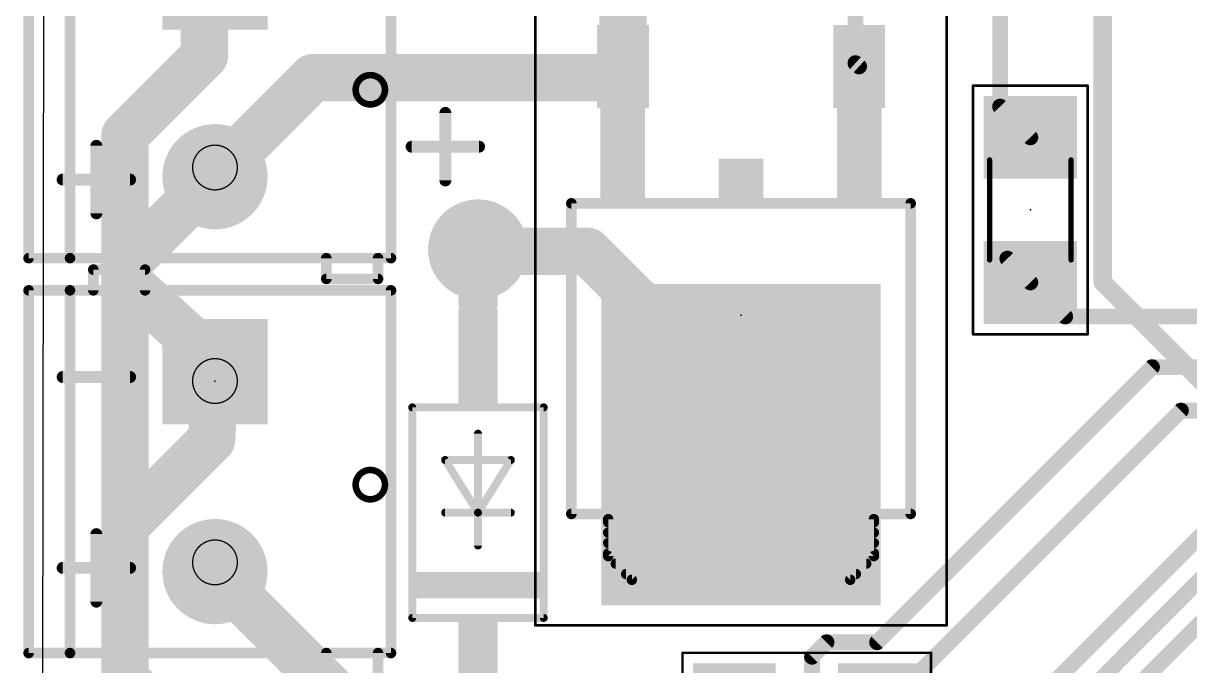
# Model space of a CAD drawing. Extents: x 0 to 91.2, y 0 to 65.1.
# Drawn here: x 0.11 to 22.64, y 32.61 to 45 of the extents above; entities that cross this region are included whole.
import ezdxf

# ---------------------------------------------------------------- set-up
doc = ezdxf.new("R2010")
doc.units = 0
for name, color, linetype in [('1', 22, 'CONTINUOUS'), ('16', 175, 'CONTINUOUS'), ('17', 82, 'CONTINUOUS'), ('20', 7, 'CONTINUOUS'), ('21', 253, 'CONTINUOUS'), ('22', 253, 'CONTINUOUS'), ('23', 7, 'CONTINUOUS'), ('39', 22, 'CONTINUOUS'), ('51', 253, 'CONTINUOUS')]:
    doc.layers.add(name, color=color, linetype=linetype)

# ---------------------------------------------------------------- blocks, each defined once
blk = doc.blocks.new('RECT')
blk.add_solid([(-0.5, -0.5), (0.5, -0.5), (-0.5, 0.5), (0.5, 0.5)])
blk = doc.blocks.new('ROUNDP')
at = {"const_width": 0.5}
blk.add_lwpolyline([(0, -0.25, 1), (0, 0.25, 1), (0, -0.25)], format="xyb", dxfattribs=at)
blk = doc.blocks.new('SQUAREP')
blk.add_solid([(-0.5, -0.5), (0.5, -0.5), (-0.5, 0.5), (0.5, 0.5)])

msp = doc.modelspace()

# ---------------------------------------------------------------- linework, layer by layer
at = {"layer": '1'}
for points, const_width in [([(11.69, 44.17), (11.69, 46.11)], 0.9144), ([(18.9738, 46.3296), (18.9738, 43.3959)], 0.3048), ([(16.1798, 46.1899), (16.1798, 44.2341)], 0.3048), ([(3.6068, 44.3738), (3.6068, 45.4914)], 0.9144), ([(2.0701, 42.8371), (3.6068, 44.3738)], 0.9144), ([(11.2903, 43.9547), (11.69, 44.17)], 0.9144), ([(3.8862, 42.1386), (5.7023, 43.9547)], 0.9144), ([(5.7023, 43.9547), (11.2903, 43.9547)], 0.9144), ([(16.1798, 44.2341), (16.25, 44.17)], 0.3048), ([(18.9738, 43.3959), (19.558, 42.802)], 0.3048), ([(2.0701, 40.0685), (2.0701, 42.8371)], 0.9144), ([(3.8862, 42.1386), (3.81, 42.0422)], 0.9144), ([(8.9154, 40.6019), (8.89, 40.64)], 0.9144), ([(11.0109, 40.6019), (8.9154, 40.6019)], 0.9144), ([(13.9446, 37.6682), (11.0109, 40.6019)], 0.9144), ([(19.1135, 40.4622), (20.2311, 39.3446)], 0.3048), ([(19.1135, 40.4622), (19.558, 40.002)], 0.3048), ([(3.6068, 38.6588), (2.0701, 40.0685)], 0.9144), ([(20.2311, 39.3446), (25.8191, 39.3446)], 0.3048), ([(3.6068, 38.6588), (3.81, 38.2778)], 0.9144), ([(3.7465, 36.9697), (3.81, 38.2778)], 0.9144), ([(16.5989, 33.0581), (21.9075, 38.3667)], 0.3048), ([(21.9075, 38.3667), (25.8191, 38.3667)], 0.3048), ([(13.9446, 36.9697), (13.9446, 37.6682)], 0.9144), ([(16.7386, 31.8008), (22.4663, 37.5285)], 0.3048), ([(22.4663, 37.5285), (25.8191, 37.5285)], 0.3048), ([(3.7465, 36.9697), (2.0701, 35.2933)], 0.9144), ([(13.9446, 36.9697), (13.97, 36.87)], 0.9144), ([(17.4371, 29.7053), (24.5618, 36.83)], 0.3048), ([(20.2311, 31.6611), (24.5618, 35.9918)], 0.3048), ([(2.0701, 35.2933), (2.0701, 32.3596)], 0.9144), ([(21.4884, 32.0802), (24.5618, 35.1536)], 0.3048), ([(3.8862, 34.3281), (3.81, 34.4222)], 0.9144), ([(3.8862, 34.3281), (7.6708, 30.5435)], 0.9144), ([(15.3416, 32.7787), (15.621, 33.0581)], 0.3048), ([(15.621, 33.0581), (16.5989, 33.0581)], 0.3048), ([(15.3416, 29.2862), (15.3416, 32.7787)], 0.3048), ([(2.0701, 32.3596), (2.6289, 31.8008)], 0.9144)]:
    msp.add_lwpolyline(points, dxfattribs=dict(at, const_width=const_width))
for points, const_width in [([(3.7684, 44.2122, 1), (3.4452, 44.5354)], 0.4572), ([(11.7984, 43.9687, 1), (11.5816, 44.3713)], 0.4572), ([(3.3782, 44.3738, 1), (3.8354, 44.3738)], 0.4572), ([(5.7023, 44.1833, 1), (5.7023, 43.7261)], 0.4572), ([(5.8639, 43.7931, 1), (5.5407, 44.1163)], 0.4572), ([(11.1819, 44.156, 1), (11.3987, 43.7534)], 0.4572), ([(11.2903, 43.7261, 1), (11.2903, 44.1833)], 0.4572), ([(11.4614, 44.17, 1), (11.9186, 44.17)], 0.4572), ([(16.2312, 44.2904, 1), (16.1284, 44.1778)], 0.1524), ([(16.1036, 44.2341, 1), (16.256, 44.2341)], 0.1524), ([(16.1986, 44.1137, 1), (16.3014, 44.2263)], 0.1524), ([(19.0281, 43.4493, 1), (18.9195, 43.3425)], 0.1524), ([(2.2987, 42.8371, 1), (1.8415, 42.8371)], 0.4572), ([(18.8976, 43.3959, 1), (19.05, 43.3959)], 0.1524), ([(1.9085, 42.9987, 1), (2.2317, 42.6755)], 0.4572), ([(19.5037, 42.7486, 1), (19.6123, 42.8554)], 0.1524), ([(4.0655, 41.9968, 1), (3.7069, 42.2804)], 0.4572), ([(3.6307, 42.184, 1), (3.9893, 41.9004)], 0.4572), ([(3.7246, 42.3002, 1), (4.0478, 41.977)], 0.4572), ([(9.0802, 40.7668, 1), (8.6998, 40.5132)], 0.4572), ([(8.9154, 40.8305, 1), (8.9154, 40.3733)], 0.4572), ([(11.1725, 40.7635, 1), (10.8493, 40.4403)], 0.4572), ([(11.0109, 40.3733, 1), (11.0109, 40.8305)], 0.4572), ([(8.7252, 40.4751, 1), (9.1056, 40.7287)], 0.4572), ([(19.1674, 40.5161, 1), (19.0596, 40.4083)], 0.1524), ([(19.1683, 40.5151, 1), (19.0587, 40.4093)], 0.1524), ([(2.2246, 40.237, 1), (1.9156, 39.9)], 0.4572), ([(1.8415, 40.0685, 1), (2.2987, 40.0685)], 0.4572), ([(19.5032, 39.9491, 1), (19.6128, 40.0549)], 0.1524), ([(20.2311, 39.4208, 1), (20.2311, 39.2684)], 0.1524), ([(20.1772, 39.2907, 1), (20.285, 39.3985)], 0.1524), ([(3.8085, 38.7664, 1), (3.4051, 38.5512)], 0.4572), ([(3.4523, 38.4903, 1), (3.7613, 38.8273)], 0.4572), ([(4.0383, 38.2667, 1), (3.5817, 38.2889)], 0.4572), ([(3.6083, 38.1702, 1), (4.0117, 38.3854)], 0.4572), ([(21.9075, 38.4429, 1), (21.9075, 38.2905)], 0.1524), ([(21.9614, 38.3128, 1), (21.8536, 38.4206)], 0.1524), ([(14.1732, 37.6682, 1), (13.716, 37.6682)], 0.4572), ([(13.783, 37.5066, 1), (14.1062, 37.8298)], 0.4572), ([(22.4663, 37.6047, 1), (22.4663, 37.4523)], 0.1524), ([(22.5202, 37.4746, 1), (22.4124, 37.5824)], 0.1524), ([(3.9081, 36.8081, 1), (3.5849, 37.1313)], 0.4572), ([(14.1661, 37.0261, 1), (13.7231, 36.9133)], 0.4572), ([(3.5182, 36.9808, 1), (3.9748, 36.9586)], 0.4572), ([(13.716, 36.9697, 1), (14.1732, 36.9697)], 0.4572), ([(13.7485, 36.8136, 1), (14.1915, 36.9264)], 0.4572), ([(2.2987, 35.2933, 1), (1.8415, 35.2933)], 0.4572), ([(1.9085, 35.4549, 1), (2.2317, 35.1317)], 0.4572), ([(3.9877, 34.5661, 1), (3.6323, 34.2783)], 0.4572), ([(4.0478, 34.4897, 1), (3.7246, 34.1665)], 0.4572), ([(3.7085, 34.1842, 1), (4.0639, 34.472)], 0.4572), ([(15.621, 33.1343, 1), (15.621, 32.9819)], 0.1524), ([(15.6749, 33.0042, 1), (15.5671, 33.112)], 0.1524), ([(16.545, 33.112, 1), (16.6528, 33.0042)], 0.1524), ([(16.5989, 32.9819, 1), (16.5989, 33.1343)], 0.1524), ([(15.4178, 32.7787, 1), (15.2654, 32.7787)], 0.1524), ([(15.2877, 32.8326, 1), (15.3955, 32.7248)], 0.1524), ([(2.2317, 32.5212, 1), (1.9085, 32.198)], 0.4572)]:
    msp.add_lwpolyline(points, format="xyb", dxfattribs=dict(at, const_width=const_width))
at = {"layer": '16'}
for points, const_width in [([(20.955, 40.005), (20.955, 47.625)], 0.3556), ([(3.7465, 41.9989), (2.0701, 40.3225)], 0.9144), ([(3.7465, 41.9989), (3.81, 42.0422)], 0.9144), ([(2.0701, 40.3225), (2.0701, 25.9334)], 0.9144), ([(23.114, 37.846), (20.955, 40.005)], 0.3556)]:
    msp.add_lwpolyline(points, dxfattribs=dict(at, const_width=const_width))
for points, const_width in [([(3.6177, 42.1878, 1), (3.8753, 41.81)], 0.4572), ([(3.9081, 41.8373, 1), (3.5849, 42.1605)], 0.4572), ([(3.9388, 41.8533, 1), (3.6812, 42.2311)], 0.4572), ([(2.2987, 40.3225, 1), (1.8415, 40.3225)], 0.4572), ([(1.9085, 40.4841, 1), (2.2317, 40.1609)], 0.4572), ([(21.0179, 40.0679, 1), (20.8921, 39.9421)], 0.1778), ([(20.8661, 40.005, 1), (21.0439, 40.005)], 0.1778)]:
    msp.add_lwpolyline(points, format="xyb", dxfattribs=dict(at, const_width=const_width))
at = {"layer": '20'}
msp.add_line((0.508, 51.943), (0.457, 15.25), dxfattribs=at)
at = {"layer": '21'}
for points, const_width in [([(0.21, 40.47), (0.21, 47.47)], 0.2032), ([(1.01, 40.47), (1.01, 47.47)], 0.2032), ([(7.21, 47.47), (7.21, 40.47)], 0.2032), ([(8.2598, 43.2745), (8.2598, 41.9695)], 0.2286), ([(7.6073, 42.622), (8.9123, 42.622)], 0.2286), ([(10.6934, 35.5346), (10.693, 41.529)], 0.2032), ([(10.693, 41.529), (17.247, 41.529)], 0.2032), ([(17.247, 41.529), (17.2466, 35.5346)], 0.2032), ([(1.01, 40.47), (0.21, 40.47)], 0.2032), ([(7.21, 40.47), (1.01, 40.47)], 0.2032), ([(0.21, 32.85), (0.21, 39.85)], 0.2032), ([(0.21, 39.85), (1.01, 39.85)], 0.2032), ([(1.01, 39.85), (7.21, 39.85)], 0.2032), ([(1.01, 32.85), (1.01, 39.85)], 0.2032), ([(7.21, 39.85), (7.21, 32.85)], 0.2032), ([(10.16, 37.592), (7.62, 37.592)], 0.1524), ([(7.62, 33.528), (7.62, 37.592)], 0.1524), ([(10.16, 37.592), (10.16, 33.528)], 0.1524), ([(8.89, 35.56), (8.89, 37.084)], 0.1524), ([(8.255, 36.576), (9.525, 36.576)], 0.1524), ([(8.89, 35.56), (8.255, 36.576)], 0.1524), ([(9.525, 36.576), (8.89, 35.56)], 0.1524), ([(8.255, 35.56), (8.89, 35.56)], 0.1524), ([(8.89, 34.925), (8.89, 35.56)], 0.1524), ([(8.89, 35.56), (9.525, 35.56)], 0.1524), ([(7.62, 33.528), (10.16, 33.528)], 0.1524), ([(1.01, 32.85), (0.21, 32.85)], 0.2032), ([(7.21, 32.85), (1.01, 32.85)], 0.2032)]:
    msp.add_lwpolyline(points, dxfattribs=dict(at, const_width=const_width))
for points, const_width in [([(8.3169, 43.2745, 1), (8.2026, 43.2745)], 0.1143), ([(7.6073, 42.6792, 1), (7.6073, 42.5649)], 0.1143), ([(8.9123, 42.5649, 1), (8.9123, 42.6792)], 0.1143), ([(8.2026, 41.9695, 1), (8.3169, 41.9695)], 0.1143), ([(10.7438, 41.529, 1), (10.6422, 41.529)], 0.1016), ([(10.693, 41.5798, 1), (10.693, 41.4782)], 0.1016), ([(17.2978, 41.529, 1), (17.1962, 41.529)], 0.1016), ([(17.247, 41.4782, 1), (17.247, 41.5798)], 0.1016), ([(0.21, 40.5208, 1), (0.21, 40.4192)], 0.1016), ([(1.01, 40.5208, 1), (1.01, 40.4192)], 0.1016), ([(1.01, 40.4192, 1), (1.01, 40.5208)], 0.1016), ([(7.21, 40.4192, 1), (7.21, 40.5208)], 0.1016), ([(0.1592, 40.47, 1), (0.2608, 40.47)], 0.1016), ([(0.9592, 40.47, 1), (1.0608, 40.47)], 0.1016), ([(7.1592, 40.47, 1), (7.2608, 40.47)], 0.1016), ([(0.2608, 39.85, 1), (0.1592, 39.85)], 0.1016), ([(0.21, 39.9008, 1), (0.21, 39.7992)], 0.1016), ([(1.01, 39.9008, 1), (1.01, 39.7992)], 0.1016), ([(1.0608, 39.85, 1), (0.9592, 39.85)], 0.1016), ([(1.01, 39.7992, 1), (1.01, 39.9008)], 0.1016), ([(7.2608, 39.85, 1), (7.1592, 39.85)], 0.1016), ([(7.21, 39.7992, 1), (7.21, 39.9008)], 0.1016), ([(7.62, 37.6301, 1), (7.62, 37.5539)], 0.0762), ([(7.6581, 37.592, 1), (7.5819, 37.592)], 0.0762), ([(10.1981, 37.592, 1), (10.1219, 37.592)], 0.0762), ([(10.16, 37.5539, 1), (10.16, 37.6301)], 0.0762), ([(8.9281, 37.084, 1), (8.8519, 37.084)], 0.0762), ([(8.255, 36.6141, 1), (8.255, 36.5379)], 0.0762), ([(8.2873, 36.5962, 1), (8.2227, 36.5558)], 0.0762), ([(9.5573, 36.5558, 1), (9.4927, 36.5962)], 0.0762), ([(9.525, 36.5379, 1), (9.525, 36.6141)], 0.0762), ([(8.255, 35.5981, 1), (8.255, 35.5219)], 0.0762), ([(8.9281, 35.56, 1), (8.8519, 35.56)], 0.0762), ([(8.89, 35.5981, 1), (8.89, 35.5219)], 0.0762), ([(8.8577, 35.5802, 1), (8.9223, 35.5398)], 0.0762), ([(8.8519, 35.56, 1), (8.9281, 35.56)], 0.0762), ([(8.8577, 35.5398, 1), (8.9223, 35.5802)], 0.0762), ([(8.89, 35.5219, 1), (8.89, 35.5981)], 0.0762), ([(9.525, 35.5219, 1), (9.525, 35.5981)], 0.0762), ([(10.6426, 35.5346, 1), (10.7442, 35.5346)], 0.1016), ([(17.1958, 35.5346, 1), (17.2974, 35.5346)], 0.1016), ([(8.8519, 34.925, 1), (8.9281, 34.925)], 0.0762), ([(7.62, 33.5661, 1), (7.62, 33.4899)], 0.0762), ([(7.5819, 33.528, 1), (7.6581, 33.528)], 0.0762), ([(10.1219, 33.528, 1), (10.1981, 33.528)], 0.0762), ([(10.16, 33.4899, 1), (10.16, 33.5661)], 0.0762), ([(0.21, 32.9008, 1), (0.21, 32.7992)], 0.1016), ([(0.1592, 32.85, 1), (0.2608, 32.85)], 0.1016), ([(1.01, 32.9008, 1), (1.01, 32.7992)], 0.1016), ([(0.9592, 32.85, 1), (1.0608, 32.85)], 0.1016), ([(1.01, 32.7992, 1), (1.01, 32.9008)], 0.1016), ([(7.1592, 32.85, 1), (7.2608, 32.85)], 0.1016), ([(7.21, 32.7992, 1), (7.21, 32.9008)], 0.1016)]:
    msp.add_lwpolyline(points, format="xyb", dxfattribs=dict(at, const_width=const_width))
at = {"layer": '22', "const_width": 0.2286}
for points in [[(1.5192, 42.6395), (1.5192, 41.3345)], [(2.1717, 41.987), (0.8667, 41.987)], [(2.1717, 38.177), (0.8667, 38.177)], [(1.5192, 35.1465), (1.5192, 33.8415)], [(2.1717, 34.494), (0.8667, 34.494)]]:
    msp.add_lwpolyline(points, dxfattribs=at)
at = {"layer": '22', "const_width": 0.1143}
for points in [[(1.5764, 42.6395, 1), (1.4621, 42.6395)], [(0.8667, 42.0442, 1), (0.8667, 41.9299)], [(2.1717, 41.9299, 1), (2.1717, 42.0442)], [(1.4621, 41.3345, 1), (1.5764, 41.3345)], [(0.8667, 38.2342, 1), (0.8667, 38.1199)], [(2.1717, 38.1199, 1), (2.1717, 38.2342)], [(1.5764, 35.1465, 1), (1.4621, 35.1465)], [(0.8667, 34.5512, 1), (0.8667, 34.4369)], [(2.1717, 34.4369, 1), (2.1717, 34.5512)], [(1.4621, 33.8415, 1), (1.5764, 33.8415)]]:
    msp.add_lwpolyline(points, format="xyb", dxfattribs=at)
at = {"layer": '23'}
for p in [(19.558, 41.402), (13.97, 39.37), (3.81, 38.1), (8.89, 35.56)]:
    msp.add_point(p, dxfattribs=at)
at = {"layer": '39', "const_width": 0.0508}
for points in [[(9.997, 33.387), (9.997, 45.353)], [(17.943, 45.353), (17.943, 33.387)], [(18.4531, 39.0017), (18.4531, 43.8023)], [(18.4531, 43.8023), (20.6629, 43.8023)], [(20.6629, 43.8023), (20.6629, 39.0017)], [(20.6629, 39.0017), (18.4531, 39.0017)], [(17.943, 33.387), (9.997, 33.387)], [(12.8397, 32.8549), (17.6403, 32.8549)], [(12.8397, 30.6451), (12.8397, 32.8549)], [(17.6403, 32.8549), (17.6403, 30.6451)]]:
    msp.add_lwpolyline(points, dxfattribs=at)
at = {"layer": '39', "const_width": 0.0254}
for points in [[(18.4658, 43.8023, 1), (18.4404, 43.8023)], [(18.4531, 43.815, 1), (18.4531, 43.7896)], [(20.6756, 43.8023, 1), (20.6502, 43.8023)], [(20.6629, 43.7896, 1), (20.6629, 43.815)], [(18.4531, 39.0144, 1), (18.4531, 38.989)], [(18.4404, 39.0017, 1), (18.4658, 39.0017)], [(20.6502, 39.0017, 1), (20.6756, 39.0017)], [(20.6629, 38.989, 1), (20.6629, 39.0144)], [(9.997, 33.3997, 1), (9.997, 33.3743)], [(9.9843, 33.387, 1), (10.0097, 33.387)], [(17.9303, 33.387, 1), (17.9557, 33.387)], [(17.943, 33.3743, 1), (17.943, 33.3997)], [(12.8397, 32.8676, 1), (12.8397, 32.8422)], [(12.8524, 32.8549, 1), (12.827, 32.8549)], [(17.653, 32.8549, 1), (17.6276, 32.8549)], [(17.6403, 32.8422, 1), (17.6403, 32.8676)]]:
    msp.add_lwpolyline(points, format="xyb", dxfattribs=at)
at = {"layer": '51'}
for points, const_width in [([(6.81, 43.4372, 1), (6.81, 44.0028, 1), (6.81, 43.4372)], 0.127), ([(3.81, 41.7882, 1), (3.81, 42.6518, 1), (3.81, 41.7882)], 0.0254), ([(18.7964, 42.367, 1), (18.7456, 42.367)], 0.0508), ([(20.3704, 42.367, 1), (20.3196, 42.367)], 0.0508), ([(9.0805, 40.64, 1), (8.6995, 40.64)], 0.381), ([(6.0108, 40.47, 1), (5.9092, 40.47)], 0.1016), ([(7.0108, 40.47, 1), (6.9092, 40.47)], 0.1016), ([(1.46, 40.3008, 1), (1.46, 40.1992)], 0.1016), ([(1.5108, 40.25, 1), (1.4092, 40.25)], 0.1016), ([(2.5108, 40.25, 1), (2.4092, 40.25)], 0.1016), ([(2.46, 40.1992, 1), (2.46, 40.3008)], 0.1016), ([(18.7456, 40.437, 1), (18.7964, 40.437)], 0.0508), ([(20.3196, 40.437, 1), (20.3704, 40.437)], 0.0508), ([(5.96, 40.1208, 1), (5.96, 40.0192)], 0.1016), ([(5.9092, 40.07, 1), (6.0108, 40.07)], 0.1016), ([(6.9092, 40.07, 1), (7.0108, 40.07)], 0.1016), ([(6.96, 40.0192, 1), (6.96, 40.1208)], 0.1016), ([(1.4092, 39.85, 1), (1.5108, 39.85)], 0.1016), ([(2.4092, 39.85, 1), (2.5108, 39.85)], 0.1016), ([(8.6995, 39.624, 1), (9.0805, 39.624)], 0.381), ([(3.81, 37.6682, 1), (3.81, 38.5318, 1), (3.81, 37.6682)], 0.0254), ([(6.81, 35.8172, 1), (6.81, 36.3828, 1), (6.81, 35.8172)], 0.127), ([(10.6926, 35.5862, 1), (10.6926, 35.4846)], 0.1016), ([(17.247, 35.4842, 1), (17.247, 35.5858)], 0.1016), ([(11.4554, 35.433, 1), (11.3538, 35.433)], 0.1016), ([(11.4046, 35.4838, 1), (11.4046, 35.3822)], 0.1016), ([(11.4546, 35.433, 1), (11.3546, 35.433)], 0.0999), ([(11.4046, 35.424, 1), (11.4046, 35.324)], 0.0999), ([(11.4046, 35.483, 1), (11.4046, 35.383)], 0.0999), ([(16.5862, 35.433, 1), (16.4846, 35.433)], 0.1016), ([(16.5853, 35.433, 1), (16.4855, 35.433)], 0.0999), ([(16.5354, 35.3822, 1), (16.5354, 35.4838)], 0.1016), ([(16.5354, 35.383, 1), (16.5354, 35.483)], 0.0999), ([(16.5354, 35.324, 1), (16.5354, 35.424)], 0.0999), ([(11.4046, 35.2242, 1), (11.4046, 35.1242)], 0.0999), ([(16.5354, 35.1242, 1), (16.5354, 35.2242)], 0.0999), ([(3.81, 34.1682, 1), (3.81, 35.0318, 1), (3.81, 34.1682)], 0.0254), ([(11.4046, 35.0244, 1), (11.4046, 34.9245)], 0.0999), ([(16.5354, 34.9245, 1), (16.5354, 35.0244)], 0.0999), ([(11.4405, 34.7577, 1), (11.3687, 34.6859)], 0.1016), ([(11.3538, 34.7218, 1), (11.4554, 34.7218)], 0.1016), ([(11.3546, 34.7218, 1), (11.4546, 34.7218)], 0.0999), ([(11.4046, 34.8246, 1), (11.4046, 34.7246)], 0.0999), ([(11.4399, 34.7571, 1), (11.3693, 34.6865)], 0.0999), ([(16.4846, 34.7218, 1), (16.5862, 34.7218)], 0.1016), ([(16.4855, 34.7218, 1), (16.5853, 34.7218)], 0.0999), ([(16.5713, 34.6859, 1), (16.4995, 34.7577)], 0.1016), ([(16.5707, 34.6865, 1), (16.5001, 34.7571)], 0.0999), ([(16.5354, 34.7246, 1), (16.5354, 34.8246)], 0.0999), ([(11.5516, 34.6248, 1), (11.5516, 34.5249)], 0.0999), ([(11.7514, 34.425, 1), (11.7514, 34.325)], 0.0999), ([(16.1886, 34.325, 1), (16.1886, 34.425)], 0.0999), ([(16.3884, 34.5249, 1), (16.3884, 34.6248)], 0.0999), ([(11.8618, 34.3154, 1), (11.8618, 34.2138)], 0.1016), ([(11.8618, 34.3146, 1), (11.8618, 34.2146)], 0.0999), ([(11.8259, 34.2287, 1), (11.8977, 34.3005)], 0.1016), ([(11.8265, 34.2293, 1), (11.8971, 34.2999)], 0.0999), ([(16.0423, 34.3005, 1), (16.1141, 34.2287)], 0.1016), ([(16.0429, 34.2999, 1), (16.1135, 34.2293)], 0.0999), ([(16.0782, 34.2138, 1), (16.0782, 34.3154)], 0.1016), ([(16.0782, 34.2146, 1), (16.0782, 34.3146)], 0.0999), ([(6.0108, 32.85, 1), (5.9092, 32.85)], 0.1016), ([(7.0108, 32.85, 1), (6.9092, 32.85)], 0.1016)]:
    msp.add_lwpolyline(points, format="xyb", dxfattribs=dict(at, const_width=const_width))
for points, const_width in [([(18.771, 40.437), (18.771, 42.367)], 0.1016), ([(20.345, 40.437), (20.345, 42.367)], 0.1016), ([(8.89, 40.64), (8.89, 39.624)], 0.762), ([(5.96, 40.07), (5.96, 40.47)], 0.2032), ([(6.96, 40.47), (6.96, 40.07)], 0.2032), ([(2.46, 40.25), (1.46, 40.25)], 0.2032), ([(1.46, 40.25), (1.46, 39.85)], 0.2032), ([(2.46, 39.85), (2.46, 40.25)], 0.2032), ([(6.96, 40.07), (5.96, 40.07)], 0.2032), ([(17.247, 35.535), (10.6926, 35.5354)], 0.2032), ([(11.4046, 34.7218), (11.4046, 35.433)], 0.2032), ([(11.4046, 35.433), (16.5354, 35.433)], 0.2032), ([(11.4046, 34.7218), (11.4046, 35.433)], 0.1998), ([(11.4046, 35.433), (16.5354, 35.433)], 0.1998), ([(16.5354, 35.374), (11.4046, 35.374)], 0.1998), ([(16.5354, 35.433), (16.5354, 34.7218)], 0.2032), ([(16.5354, 35.433), (16.5354, 34.7218)], 0.1998), ([(16.5354, 35.1742), (11.4046, 35.1742)], 0.1998), ([(16.5354, 34.9744), (11.4046, 34.9744)], 0.1998), ([(11.8618, 34.2646), (11.4046, 34.7218)], 0.2032), ([(16.5354, 34.7746), (11.4046, 34.7746)], 0.1998), ([(11.8618, 34.2646), (11.4046, 34.7218)], 0.1998), ([(16.5354, 34.7218), (16.0782, 34.2646)], 0.2032), ([(16.5354, 34.7218), (16.0782, 34.2646)], 0.1998), ([(16.3884, 34.5748), (11.5516, 34.5748)], 0.1998), ([(16.1886, 34.375), (11.7514, 34.375)], 0.1998), ([(16.0782, 34.2646), (11.8618, 34.2646)], 0.2032), ([(16.0782, 34.2646), (11.8618, 34.2646)], 0.1998), ([(5.96, 32.45), (5.96, 32.85)], 0.2032), ([(6.96, 32.85), (6.96, 32.45)], 0.2032)]:
    msp.add_lwpolyline(points, dxfattribs=dict(at, const_width=const_width))

# ---------------------------------------------------------------- block references
at = {"layer": '1', "yscale": 1.6, "rotation": 180}
for p in [(11.69, 44.17), (16.25, 44.17)]:
    msp.add_blockref('RECT', p, dxfattribs=at)
at = {"layer": '1'}
for p, xscale, yscale, rotation in [((19.558, 42.802), 1.6, 1.8, 90), ((19.558, 40.002), 1.6, 1.8, 90), ((13.97, 36.87), 5.4, 6.2, 180), ((13.84, 31.75), 1.6, 1.8, 180), ((16.64, 31.75), 1.6, 1.8, 180)]:
    msp.add_blockref('RECT', p, dxfattribs=dict(at, xscale=xscale, yscale=yscale, rotation=rotation))
at = {"layer": '17'}
for name, p, xscale, yscale, rotation in [('SQUAREP', (3.81, 45.8978), 2.032, 2.032, 270), ('SQUAREP', (3.81, 45.8978), 2.032, 2.032, 270), ('ROUNDP', (3.81, 42.0422), 2.032, 2.032, 270), ('ROUNDP', (3.81, 42.0422), 2.032, 2.032, 270), ('ROUNDP', (8.89, 40.64), 1.9304, 1.9304, 90), ('ROUNDP', (8.89, 40.64), 1.9304, 1.9304, 90), ('SQUAREP', (3.81, 38.2778), 2.032, 2.032, 270), ('SQUAREP', (3.81, 38.2778), 2.032, 2.032, 270), ('ROUNDP', (3.81, 34.4222), 2.032, 2.032, 270), ('ROUNDP', (3.81, 34.4222), 2.032, 2.032, 270)]:
    msp.add_blockref(name, p, dxfattribs=dict(at, xscale=xscale, yscale=yscale, rotation=rotation))
at = {"layer": '21'}
for p, xscale, yscale, rotation in [((13.97, 42.0116), 0.8636, 0.762, 180), ((8.89, 38.5445), 1.905, 0.762, 90), ((8.89, 34.163), 0.508, 2.54, 90), ((8.89, 32.5755), 1.905, 0.762, 90)]:
    msp.add_blockref('RECT', p, dxfattribs=dict(at, xscale=xscale, yscale=yscale, rotation=rotation))
at = {"layer": '51'}
for p, xscale, yscale, rotation in [((11.684, 43.0784), 0.8636, 2.8956, 180), ((16.256, 43.0784), 0.8636, 2.8956, 180), ((19.5571, 42.7288), 0.7501, 1.7, 90), ((19.5589, 40.0753), 0.7501, 1.7, 90)]:
    msp.add_blockref('RECT', p, dxfattribs=dict(at, xscale=xscale, yscale=yscale, rotation=rotation))

doc.saveas('drawing.dxf')
